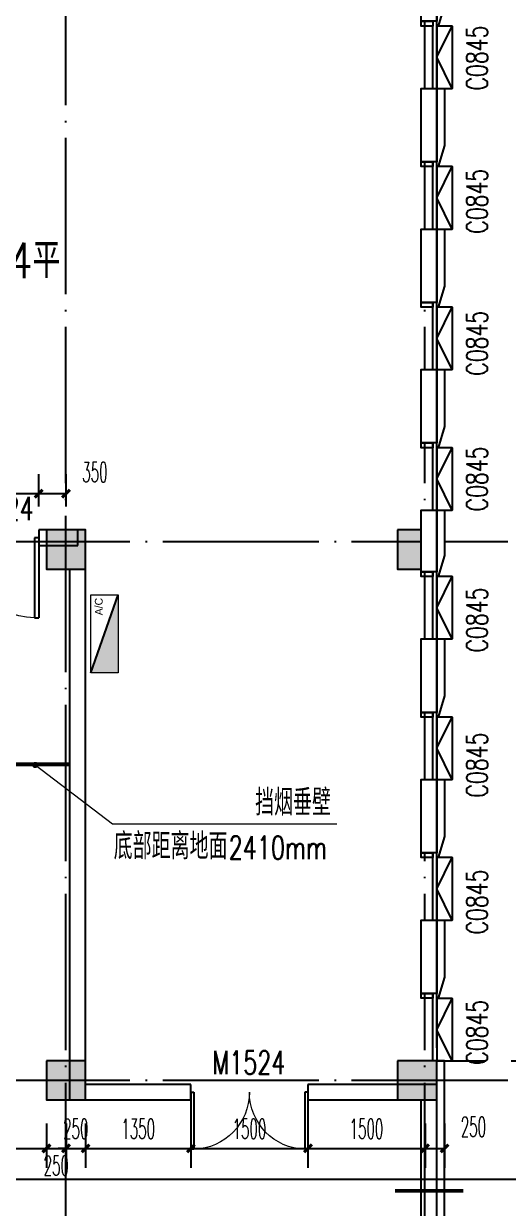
# Model space of a CAD drawing. Header units: millimetres. Extents: x -13830 to 215738, y -24143 to 193994.
# Drawn here: x 19985 to 26195, y 96261 to 111432 of the extents above; entities that cross this region are included whole.
import ezdxf
from ezdxf.enums import TextEntityAlignment as Align

# ---------------------------------------------------------------- set-up
doc = ezdxf.new("R2010")
doc.units = ezdxf.units.MM
doc.header["$LTSCALE"] = 100
for name, pattern in [('DASH', [0.35, 0.25, -0.1]), ('DOTE', [2.42, 2, -0.2, 0.02, -0.2]), ('MCST GF$0$Club House GF$0$Club House GF$0$DASHED2', [9.525, 6.35, -3.175])]:
    doc.linetypes.add(name, pattern=pattern)
doc.layers.get('0').update_dxf_attribs({"linetype": 'CONTINUOUS'})
doc.layers.get('DEFPOINTS').update_dxf_attribs({"linetype": 'CONTINUOUS'})
for name, color, linetype in [('A-Drain-Well', 201, 'CONTINUOUS'), ('A-Fin-Stone', 64, 'CONTINUOUS'), ('COLUMN', 9, 'CONTINUOUS'), ('DIM_IDEN', 3, 'CONTINUOUS'), ('DOTE', 8, 'CONTINUOUS'), ('EQUIP_DETAIL', 9, 'CONTINUOUS'), ('EQUIP_HATCH', 8, 'CONTINUOUS'), ('MCST ELevations 1S$0$A-_WIND----_E-', 4, 'CONTINUOUS'), ('MCST GF$0$A-_FNSH----_E-', 9, 'CONTINUOUS'), ('PUB_DIM', 3, 'CONTINUOUS'), ('PUB_HATCH', 8, 'CONTINUOUS'), ('PUB_TEXT', 7, 'CONTINUOUS'), ('WALL', 2, 'CONTINUOUS'), ('WINDOW', 4, 'CONTINUOUS'), ('WINDOW_TEXT', 7, 'CONTINUOUS')]:
    doc.layers.add(name, color=color, linetype=linetype)
doc.layers.add('DIM_LEAD', color=3, linetype='CONTINUOUS', lineweight=13)
doc.layers.add('M-2019.7.9', color=6, linetype='CONTINUOUS', lineweight=15)
doc.styles.add('_TCH_DIM', font='SIMPLEX', dxfattribs={"bigfont": 'GBCBIG'})
doc.styles.add('_TCH_WINDOW', font='SIMPLEX', dxfattribs={"height": 3.5, "bigfont": 'GBCBIG'})
doc.styles.add('DIM_FONT_T3', font='SIMPLEX', dxfattribs={"width": 0.494118, "bigfont": 'GBCBIG'})
doc.styles.add('HZDX', font='wcad.shx', dxfattribs={"bigfont": 'hzdx.shx'})
doc.styles.add('HZTXT', font='tjromans.shx', dxfattribs={"width": 0.8, "bigfont": 'hztxt.shx'})
doc.dimstyles.new('_TCH_ARCH&&100', dxfattribs={"dimtxt": 255, "dimasz": 100, "dimexe": 250, "dimexo": 300, "dimgap": 122.5, "dimtad": 1, "dimdec": 0, "dimzin": 0, "dimdsep": 46, "dimtxsty": 'DIM_FONT_T3', "dimblk": 'ARCHTICK', "dimcen": 0.09, "dimclrt": 7, "dimazin": 0, "dimtfac": 1, "dimtdec": 0, "dimtix": 1, "dimtmove": 2, "dimatfit": 3, "dimldrblk": 'ARCHTICK', "dimfxl": 1, "dimtolj": 1, "dimtzin": 0, "dimarcsym": 0})

# ---------------------------------------------------------------- blocks, each defined once
blk = doc.blocks.new('dsffsfddf')
at = {"layer": 'DOTE', "linetype": 'DOTE', "ltscale": 10}
for p, q in [((14550, -3600), (14550, 31000)), ((19150, -3600), (19150, 31000)), ((25050, 19850), (-1850, 19850)), ((25050, 12950), (-1850, 12950))]:
    blk.add_line(p, q, dxfattribs=at)
blk = doc.blocks.new('_FZH')
blk.add_lwpolyline([(-0.5, -0.5), (0.5, -0.5), (0.5, 0.5), (-0.5, 0.5)], close=True)
at = {"layer": 'PUB_HATCH'}
blk.add_solid([(-0.5, -0.5), (0.5, -0.5), (-0.5, 0.5), (0.5, 0.5)], dxfattribs=at)
blk = doc.blocks.new('sfdsfsfdsdfs10')
at = {"layer": 'COLUMN', "color": 3, "rotation": 270}
for p, xscale, yscale, zscale in [((15200, 20300), 500.0000000002328, 500.0000000002328, 500.0000000002328), ((19700, 20300), 500.0000000002328, 500.0000000002328, 500.0000000002328), ((15200, 13500), 500.0000000002328, 500.0000000002328, 500.0000000002328), ((19700, 13500), 500, 500, 500)]:
    blk.add_blockref('_FZH', p, dxfattribs=dict(at, xscale=xscale, yscale=yscale, zscale=zscale))
blk = doc.blocks.new('5HP')
at = {"layer": 'EQUIP_HATCH'}
blk.add_hatch(color=256, dxfattribs=at).paths.add_polyline_path([(11197, 101719), (10847, 101719), (10847, 100719)])
at = {"color": 0, "linetype": 'ByBlock'}
blk.add_lwpolyline([(10847, 101719), (11197, 101719), (11197, 100719), (10847, 100719)], close=True, dxfattribs=at)
at = {"layer": 'EQUIP_DETAIL'}
blk.add_line((11197, 101719), (10847, 100719), dxfattribs=at)
at = {"layer": 'EQUIP_DETAIL', "style": 'HZDX'}
blk.add_text('A/C', height=100, rotation=270, dxfattribs=at).set_placement((11097, 100869), align=Align.MIDDLE)
blk = doc.blocks.new('A$C0AEA3915')
at = {"layer": 'M-2019.7.9', "rotation": 180}
blk.add_blockref('5HP', (26065, 106938), dxfattribs=at)
blk = doc.blocks.new('sdfdsfdsf')
blk.add_wipeout([(-220, -1000), (-200, -1000), (-200, -940), (0, -940), (0, 0), (-300, 0), (-300, -730)]).dxf.layer = 'DEFPOINTS'
at = {"layer": 'MCST ELevations 1S$0$A-_WIND----_E-', "color": 42}
for points in [[(-220, -1000), (-200, -1000), (-200, 0), (-300, 0), (-300, -730)], [(-150, -940), (-150, -1000), (0, -1000), (0, -940)]]:
    blk.add_lwpolyline(points, close=True, dxfattribs=at)
at = {"layer": 'WALL', "color": 2}
blk.add_lwpolyline([(-200, -940), (0, -940), (0, 0), (-200, 0)], close=True, dxfattribs=at)
blk = doc.blocks.new('sdfsfsfdsdf')
at = {"layer": 'MCST ELevations 1S$0$A-_WIND----_E-'}
for p in [(0, -1800), (0, -3600), (0, -5400)]:
    blk.add_blockref('sdfdsfdsf', p, dxfattribs=at)
blk.add_wipeout([(-220, -1000), (-200, -1000), (-200, -940), (0, -940), (0, -150), (-300, -150), (-300, -730)]).dxf.layer = 'DEFPOINTS'
at = {"layer": 'MCST ELevations 1S$0$A-_WIND----_E-', "color": 42}
for points in [[(-220, -1000), (-200, -1000), (-200, -150), (-300, -150), (-300, -730)], [(-150, -940), (-150, -1000), (0, -1000), (0, -940)]]:
    blk.add_lwpolyline(points, close=True, dxfattribs=at)
at = {"layer": 'WALL', "color": 2}
blk.add_lwpolyline([(-200, -940), (0, -940), (0, -150), (-200, -150)], close=True, dxfattribs=at)
blk = doc.blocks.new('$DorLib2D$00000001')
for p, q in [((0.45, 0.975), (0.5, 0.975)), ((0.45, 0), (0.45, 0.975)), ((0.5, 0), (0.5, 0.975)), ((0.5, 0), (0.45, 0))]:
    blk.add_line(p, q)
at = {"lineweight": 13}
blk.add_arc((0.475, 0), 0.975, 91.4693, 180, dxfattribs=at)
blk = doc.blocks.new('$DorLib2D$00000002')
for p, q in [((-0.5, 0), (-0.5, 0.4875)), ((-0.475, 0.4875), (-0.5, 0.4875)), ((-0.475, 0), (-0.475, 0.4875)), ((0.475, 0), (0.475, 0.4875)), ((0.475, 0.4875), (0.5, 0.4875)), ((0.5, 0), (0.5, 0.4875)), ((-0.5, 0), (-0.475, 0)), ((0.5, 0), (0.475, 0))]:
    blk.add_line(p, q)
at = {"lineweight": 13}
for centre, start, end in [((-0.4875, 0), 0, 88.53072), ((0.4875, 0), 91.46928, 180)]:
    blk.add_arc(centre, 0.4875, start, end, dxfattribs=at)
blk = doc.blocks.new('DFSFDSFSF')
at = {"layer": 'DIM_IDEN'}
blk.add_line((16956, 17887), (25404, 17887), dxfattribs=at)
at = {"layer": 'DIM_IDEN', "const_width": 50}
blk.add_lwpolyline([(23216, 17737), (24091, 17737)], dxfattribs=at)
at = {"layer": 'MCST ELevations 1S$0$A-_WIND----_E-', "color": 42}
blk.add_lwpolyline([(23450, 14750), (23450, 12650), (23850, 12650), (23850, 19400), (23750, 19400)], dxfattribs=at)
at = {"layer": 'MCST GF$0$A-_FNSH----_E-', "linetype": 'MCST GF$0$Club House GF$0$Club House GF$0$DASHED2'}
blk.add_lwpolyline([(23750, 19400), (25850, 19400), (25850, 3650), (16490, 3650), (16490, 5650)], dxfattribs=at)
at = {"layer": 'WALL'}
for p, q in [((19150, 26200), (18650, 26200)), ((18650, 26200), (18650, 26000)), ((19150, 26000), (19150, 26200)), ((18650, 26000), (19150, 26000)), ((19050, 18900), (19050, 25700)), ((19050, 25700), (19250, 25700)), ((19250, 19100), (19250, 25700)), ((20600, 19100), (19250, 19100)), ((20600, 18900), (20600, 19100)), ((23750, 19100), (22100, 19100)), ((22100, 19100), (22100, 18900)), ((23750, 14850), (23750, 19100)), ((19050, 18900), (20600, 18900)), ((22100, 18900), (23550, 18900)), ((23550, 14950), (23550, 18900))]:
    blk.add_line(p, q, dxfattribs=at)
at = {"layer": 'WINDOW'}
for p, q in [((23700, 19400), (23700, 32654)), ((23750, 19566), (23750, 32654))]:
    blk.add_line(p, q, dxfattribs=at)
for points in [[(23950, 32654), (23950, 31854), (23750, 32254), (23950, 32654), (23750, 32654), (23750, 31854), (23950, 31854)], [(23950, 30854), (23950, 30054), (23750, 30454), (23950, 30854), (23750, 30854), (23750, 30054), (23950, 30054)], [(23950, 29054), (23950, 28254), (23750, 28654), (23950, 29054), (23750, 29054), (23750, 28254), (23950, 28254)], [(23950, 27254), (23950, 26454), (23750, 26854), (23950, 27254), (23750, 27254), (23750, 26454), (23950, 26454)], [(23950, 25604), (23950, 24804), (23750, 25204), (23950, 25604), (23750, 25604), (23750, 24804), (23950, 24804)], [(23950, 23804), (23950, 23004), (23750, 23404), (23950, 23804), (23750, 23804), (23750, 23004), (23950, 23004)], [(23950, 22004), (23950, 21204), (23750, 21604), (23950, 22004), (23750, 22004), (23750, 21204), (23950, 21204)], [(23950, 20200), (23950, 19400), (23750, 19800), (23950, 20200), (23750, 20200), (23750, 19400), (23950, 19400)]]:
    blk.add_lwpolyline(points, dxfattribs=at)
at = {"layer": 'WINDOW', "color": 3, "linetype": 'DASH', "ltscale": 15, "const_width": 50}
blk.add_lwpolyline([(19050, 23200), (17350, 23200)], dxfattribs=at)
at = {"layer": 'A-Drain-Well'}
for name, p in [('dsffsfddf', (4450, 6200)), ('sfdsfsfdsdfs10', (3800, 5650))]:
    blk.add_blockref(name, p, dxfattribs=at)
at = {"layer": 'A-Fin-Stone'}
blk.add_blockref('A$C0AEA3915', (4450, 19150), dxfattribs=at)
at = {"layer": 'WINDOW'}
ref = blk.add_blockref('$DorLib2D$00000001', (18125, 26100), dxfattribs=dict(at, xscale=1050, yscale=-1050, zscale=1050, rotation=359.9999999999983))
ref.add_attrib('A', 'M1024', (17650, 26326), dxfattribs={"layer": 'WINDOW_TEXT', "height": 297.5, "style": '_TCH_WINDOW', "width": 0.705882})
ref = blk.add_blockref('$DorLib2D$00000002', (21350, 19000), dxfattribs=dict(at, xscale=1500, yscale=-1500, zscale=1500, rotation=359.9999999999998))
ref.add_attrib('A', 'M1524', (20875, 19231), dxfattribs={"layer": 'WINDOW_TEXT', "height": 297.5, "style": '_TCH_WINDOW', "width": 0.705882})
at = {"insert": (15691, 29876), "char_height": 450, "width": 8000, "attachment_point": 1, "line_spacing_factor": 0.8, "style": 'HZTXT'}
blk.add_mtext('自然排烟窗3.04平', dxfattribs=at)
at = {"layer": 'MCST ELevations 1S$0$A-_WIND----_E-', "xscale": -1}
for p in [(23550, 33654), (23550, 26604)]:
    blk.add_blockref('sdfsfsfdsdf', p, dxfattribs=at)
blk = doc.blocks.new('_ArchTick')
at = {"color": 0, "linetype": 'ByBlock', "const_width": 0.4}
blk.add_lwpolyline([(-0.5, -0.5), (0.5, 0.5)], dxfattribs=at)
blk = doc.blocks.new('*D943')
at = {"layer": 'DEFPOINTS', "color": 0, "transparency": 16777216}
for p in [(25127, 97649), (25377, 97649), (25377, 97029)]:
    blk.add_point(p, dxfattribs=at)
at = {"layer": 'PUB_DIM', "color": 0, "lineweight": -2, "transparency": 16777216}
for p, q in [((25127, 97349), (25127, 96779)), ((25377, 97349), (25377, 96779)), ((25127, 97029), (25377, 97029))]:
    blk.add_line(p, q, dxfattribs=at)
at = {"layer": 'PUB_DIM', "color": 0, "lineweight": -2, "transparency": 16777216, "xscale": 100, "yscale": 100, "zscale": 100, "rotation": 180}
blk.add_blockref('_ArchTick', (25127, 97029), dxfattribs=at)
at = {"layer": 'PUB_DIM', "color": 0, "lineweight": -2, "transparency": 16777216, "xscale": 100, "yscale": 100, "zscale": 100}
blk.add_blockref('_ArchTick', (25377, 97029), dxfattribs=at)
at = {"layer": 'PUB_DIM', "color": 7, "transparency": 16777216, "insert": (25747, 97304), "char_height": 255, "attachment_point": 5, "style": 'DIM_FONT_T3'}
blk.add_mtext('\\A1;250', dxfattribs=at)
blk = doc.blocks.new('*D944')
at = {"layer": 'DEFPOINTS', "color": 0, "transparency": 16777216}
for p in [(23627, 97649), (25127, 97649), (25127, 97029)]:
    blk.add_point(p, dxfattribs=at)
at = {"layer": 'PUB_DIM', "color": 0, "lineweight": -2, "transparency": 16777216}
for p, q in [((23627, 97349), (23627, 96779)), ((25127, 97349), (25127, 96779)), ((23627, 97029), (25127, 97029))]:
    blk.add_line(p, q, dxfattribs=at)
at = {"layer": 'PUB_DIM', "color": 0, "lineweight": -2, "transparency": 16777216, "xscale": 100, "yscale": 100, "zscale": 100, "rotation": 180}
blk.add_blockref('_ArchTick', (23627, 97029), dxfattribs=at)
at = {"layer": 'PUB_DIM', "color": 0, "lineweight": -2, "transparency": 16777216, "xscale": 100, "yscale": 100, "zscale": 100}
blk.add_blockref('_ArchTick', (25127, 97029), dxfattribs=at)
at = {"layer": 'PUB_DIM', "color": 7, "transparency": 16777216, "insert": (24377, 97279), "char_height": 255, "attachment_point": 5, "style": 'DIM_FONT_T3'}
blk.add_mtext('\\A1;1500', dxfattribs=at)
blk = doc.blocks.new('*D945')
at = {"layer": 'DEFPOINTS', "color": 0, "transparency": 16777216}
for p in [(22127, 97649), (23627, 97649), (23627, 97029)]:
    blk.add_point(p, dxfattribs=at)
at = {"layer": 'PUB_DIM', "color": 0, "lineweight": -2, "transparency": 16777216}
for p, q in [((22127, 97349), (22127, 96779)), ((23627, 97349), (23627, 96779)), ((22127, 97029), (23627, 97029))]:
    blk.add_line(p, q, dxfattribs=at)
at = {"layer": 'PUB_DIM', "color": 0, "lineweight": -2, "transparency": 16777216, "xscale": 100, "yscale": 100, "zscale": 100, "rotation": 180}
blk.add_blockref('_ArchTick', (22127, 97029), dxfattribs=at)
at = {"layer": 'PUB_DIM', "color": 0, "lineweight": -2, "transparency": 16777216, "xscale": 100, "yscale": 100, "zscale": 100}
blk.add_blockref('_ArchTick', (23627, 97029), dxfattribs=at)
at = {"layer": 'PUB_DIM', "color": 7, "transparency": 16777216, "insert": (22877, 97279), "char_height": 255, "attachment_point": 5, "style": 'DIM_FONT_T3'}
blk.add_mtext('\\A1;1500', dxfattribs=at)
blk = doc.blocks.new('*D946')
at = {"layer": 'DEFPOINTS', "color": 0, "transparency": 16777216}
for p in [(20777, 97649), (22127, 97649), (22127, 97029)]:
    blk.add_point(p, dxfattribs=at)
at = {"layer": 'PUB_DIM', "color": 0, "lineweight": -2, "transparency": 16777216}
for p, q in [((20777, 97349), (20777, 96779)), ((22127, 97349), (22127, 96779)), ((20777, 97029), (22127, 97029))]:
    blk.add_line(p, q, dxfattribs=at)
at = {"layer": 'PUB_DIM', "color": 0, "lineweight": -2, "transparency": 16777216, "xscale": 100, "yscale": 100, "zscale": 100, "rotation": 180}
blk.add_blockref('_ArchTick', (20777, 97029), dxfattribs=at)
at = {"layer": 'PUB_DIM', "color": 0, "lineweight": -2, "transparency": 16777216, "xscale": 100, "yscale": 100, "zscale": 100}
blk.add_blockref('_ArchTick', (22127, 97029), dxfattribs=at)
at = {"layer": 'PUB_DIM', "color": 7, "transparency": 16777216, "insert": (21452, 97279), "char_height": 255, "attachment_point": 5, "style": 'DIM_FONT_T3'}
blk.add_mtext('\\A1;1350', dxfattribs=at)
blk = doc.blocks.new('*D947')
at = {"layer": 'DEFPOINTS', "color": 0, "transparency": 16777216}
for p in [(20527, 97649), (20777, 97649), (20777, 97029)]:
    blk.add_point(p, dxfattribs=at)
at = {"layer": 'PUB_DIM', "color": 0, "lineweight": -2, "transparency": 16777216}
for p, q in [((20527, 97349), (20527, 96779)), ((20777, 97349), (20777, 96779)), ((20527, 97029), (20427, 97029)), ((20527, 97029), (20777, 97029)), ((20777, 97029), (20877, 97029))]:
    blk.add_line(p, q, dxfattribs=at)
at = {"layer": 'PUB_DIM', "color": 0, "lineweight": -2, "transparency": 16777216, "xscale": 100, "yscale": 100, "zscale": 100}
blk.add_blockref('_ArchTick', (20527, 97029), dxfattribs=at)
at = {"layer": 'PUB_DIM', "color": 0, "lineweight": -2, "transparency": 16777216, "xscale": 100, "yscale": 100, "zscale": 100, "rotation": 180}
blk.add_blockref('_ArchTick', (20777, 97029), dxfattribs=at)
at = {"layer": 'PUB_DIM', "color": 7, "transparency": 16777216, "insert": (20652, 97279), "char_height": 255, "attachment_point": 5, "style": 'DIM_FONT_T3'}
blk.add_mtext('\\A1;250', dxfattribs=at)
blk = doc.blocks.new('*D948')
at = {"layer": 'DEFPOINTS', "color": 0, "transparency": 16777216}
for p in [(20277, 97649), (20527, 97649), (20527, 97029)]:
    blk.add_point(p, dxfattribs=at)
at = {"layer": 'PUB_DIM', "color": 0, "lineweight": -2, "transparency": 16777216}
for p, q in [((20277, 97349), (20277, 96779)), ((20527, 97349), (20527, 96779)), ((20277, 97029), (20527, 97029))]:
    blk.add_line(p, q, dxfattribs=at)
at = {"layer": 'PUB_DIM', "color": 0, "lineweight": -2, "transparency": 16777216, "xscale": 100, "yscale": 100, "zscale": 100, "rotation": 180}
blk.add_blockref('_ArchTick', (20277, 97029), dxfattribs=at)
at = {"layer": 'PUB_DIM', "color": 0, "lineweight": -2, "transparency": 16777216, "xscale": 100, "yscale": 100, "zscale": 100}
blk.add_blockref('_ArchTick', (20527, 97029), dxfattribs=at)
at = {"layer": 'PUB_DIM', "color": 7, "transparency": 16777216, "insert": (20402, 96808), "char_height": 255, "attachment_point": 5, "style": 'DIM_FONT_T3'}
blk.add_mtext('\\A1;250', dxfattribs=at)
blk = doc.blocks.new('*D949')
at = {"layer": 'DEFPOINTS', "color": 0, "transparency": 16777216}
for p in [(18776, 97649), (20277, 97649), (20277, 97029)]:
    blk.add_point(p, dxfattribs=at)
at = {"layer": 'PUB_DIM', "color": 0, "lineweight": -2, "transparency": 16777216}
for p, q in [((18776, 97349), (18776, 96779)), ((20277, 97349), (20277, 96779)), ((18776, 97029), (20277, 97029))]:
    blk.add_line(p, q, dxfattribs=at)
at = {"layer": 'PUB_DIM', "color": 0, "lineweight": -2, "transparency": 16777216, "xscale": 100, "yscale": 100, "zscale": 100, "rotation": 180}
blk.add_blockref('_ArchTick', (18776, 97029), dxfattribs=at)
at = {"layer": 'PUB_DIM', "color": 0, "lineweight": -2, "transparency": 16777216, "xscale": 100, "yscale": 100, "zscale": 100}
blk.add_blockref('_ArchTick', (20277, 97029), dxfattribs=at)
at = {"layer": 'PUB_DIM', "color": 7, "transparency": 16777216, "insert": (19526, 97279), "char_height": 255, "attachment_point": 5, "style": 'DIM_FONT_T3'}
blk.add_mtext('\\A1;1500', dxfattribs=at)
blk = doc.blocks.new('*D1005')
at = {"layer": 'DEFPOINTS', "color": 0, "transparency": 16777216}
for p in [(20177, 105414), (19127, 104949), (20177, 104949)]:
    blk.add_point(p, dxfattribs=at)
at = {"layer": 'PUB_DIM', "color": 0, "lineweight": -2, "transparency": 16777216}
for p, q in [((19127, 105249), (19127, 105664)), ((20177, 105249), (20177, 105664)), ((19127, 105414), (20177, 105414))]:
    blk.add_line(p, q, dxfattribs=at)
at = {"layer": 'PUB_DIM', "color": 0, "lineweight": -2, "transparency": 16777216, "xscale": 100, "yscale": 100, "zscale": 100, "rotation": 180}
blk.add_blockref('_ArchTick', (19127, 105414), dxfattribs=at)
at = {"layer": 'PUB_DIM', "color": 0, "lineweight": -2, "transparency": 16777216, "xscale": 100, "yscale": 100, "zscale": 100}
blk.add_blockref('_ArchTick', (20177, 105414), dxfattribs=at)
at = {"layer": 'PUB_DIM', "color": 7, "transparency": 16777216, "insert": (19652, 105664), "char_height": 255, "attachment_point": 5, "style": 'DIM_FONT_T3'}
blk.add_mtext('\\A1;1050', dxfattribs=at)
blk = doc.blocks.new('*D1006')
at = {"layer": 'DEFPOINTS', "color": 0, "transparency": 16777216}
for p in [(20527, 105414), (20177, 104949), (20527, 104949)]:
    blk.add_point(p, dxfattribs=at)
at = {"layer": 'PUB_DIM', "color": 0, "lineweight": -2, "transparency": 16777216}
for p, q in [((20177, 105249), (20177, 105664)), ((20527, 105249), (20527, 105664)), ((20177, 105414), (20527, 105414))]:
    blk.add_line(p, q, dxfattribs=at)
at = {"layer": 'PUB_DIM', "color": 0, "lineweight": -2, "transparency": 16777216, "xscale": 100, "yscale": 100, "zscale": 100, "rotation": 180}
blk.add_blockref('_ArchTick', (20177, 105414), dxfattribs=at)
at = {"layer": 'PUB_DIM', "color": 0, "lineweight": -2, "transparency": 16777216, "xscale": 100, "yscale": 100, "zscale": 100}
blk.add_blockref('_ArchTick', (20527, 105414), dxfattribs=at)
at = {"layer": 'PUB_DIM', "color": 7, "transparency": 16777216, "insert": (20897, 105689), "char_height": 255, "attachment_point": 5, "style": 'DIM_FONT_T3'}
blk.add_mtext('\\A1;350', dxfattribs=at)

msp = doc.modelspace()

# ---------------------------------------------------------------- block references
at = {"layer": 'WINDOW'}
msp.add_blockref('DFSFDSFSF', (1526.6, 78748.5), dxfattribs=at)

# ---------------------------------------------------------------- next in the draw order: linework, layer by layer
at = {"layer": 'DIM_LEAD', "linetype": 'Continuous'}
for p, q in [((20132.8, 101939.1), (21121.8, 101185.7)), ((21121.8, 101185.7), (23997.4, 101185.7))]:
    msp.add_line(p, q, dxfattribs=at)
at = {"layer": 'DIM_LEAD', "linetype": 'Continuous', "const_width": 40}
msp.add_lwpolyline([(20116.9, 101951.2, 1), (20148.7, 101927, 1)], format="xyb", close=True, dxfattribs=at)

# ---------------------------------------------------------------- next in the draw order: texts
at = {"layer": 'PUB_TEXT', "linetype": 'Continuous', "style": '_TCH_DIM'}
for s, p in [('挡烟垂壁', (22950.4, 101290.7)), ('底部距离地面', (21137.9, 100730.7))]:
    msp.add_text(s, height=337.59, dxfattribs=at).set_placement(p)
at = {"layer": 'PUB_TEXT', "linetype": 'Continuous', "style": '_TCH_DIM', "width": 0.705882}
msp.add_text('2410mm', height=297.5, dxfattribs=at).set_placement((22612.4, 100730.7))
at = {"layer": 'WINDOW_TEXT', "style": '_TCH_WINDOW', "width": 0.705882}
for p in [(25929.9, 110576.5), (25929.9, 108742.5), (25929.9, 106924.7), (25929.9, 105186.6), (25929.9, 103380.1), (25929.9, 101521.5), (25929.9, 99768.3), (25929.9, 98100.2)]:
    msp.add_text('C0845', height=272, rotation=90, dxfattribs=at).set_placement(p)

# ---------------------------------------------------------------- next in the draw order: dimensions: what is measured, and where the dimension line sits
at = {"layer": 'PUB_DIM'}
for p1, p2, distance, picture, middle in [((19126.6, 104948.5), (20176.6, 104948.5), 465.4, '*D1005', (19651.6, 105664)), ((18776.2, 97648.5), (20276.6, 97648.5), -619.3, '*D949', (19526.4, 97279.2)), ((20526.6, 97648.5), (20776.6, 97648.5), -619.3, '*D947', (20651.6, 97279.2)), ((20776.644, 97648.5338), (22127.057, 97648.5338), -619.3391, '*D946', (21451.8505, 97279.1947)), ((22127.1, 97648.5), (23627.1, 97648.5), -619.3, '*D945', (22877.1, 97279.2)), ((23627.057, 97648.5338), (25126.644, 97648.5338), -619.3391, '*D944', (24376.8505, 97279.1947))]:
    dim = msp.add_aligned_dim(p1=p1, p2=p2, distance=distance, dimstyle='_TCH_ARCH&&100', dxfattribs=at)
    dim.commit()
    dim.dimension.update_dxf_attribs({"geometry": picture, "text_midpoint": middle})
for base, p1, p2, angle, picture, middle in [((20526.6, 105414), (20176.6, 104948.5), (20526.6, 104948.5), 0, '*D1006', (20896.6, 105689)), ((20526.6, 97029.2), (20276.6, 97648.5), (20526.6, 97648.5), 360, '*D948', (20401.6, 96807.6)), ((25376.6, 97029.2), (25126.6, 97648.5), (25376.6, 97648.5), 360, '*D943', (25746.6, 97304.2))]:
    dim = msp.add_linear_dim(base=base, p1=p1, p2=p2, angle=angle, dimstyle='_TCH_ARCH&&100', dxfattribs=at)
    dim.commit()
    dim.dimension.update_dxf_attribs({"geometry": picture, "text_midpoint": middle, "dimtype": 129})

doc.saveas('drawing.dxf')
